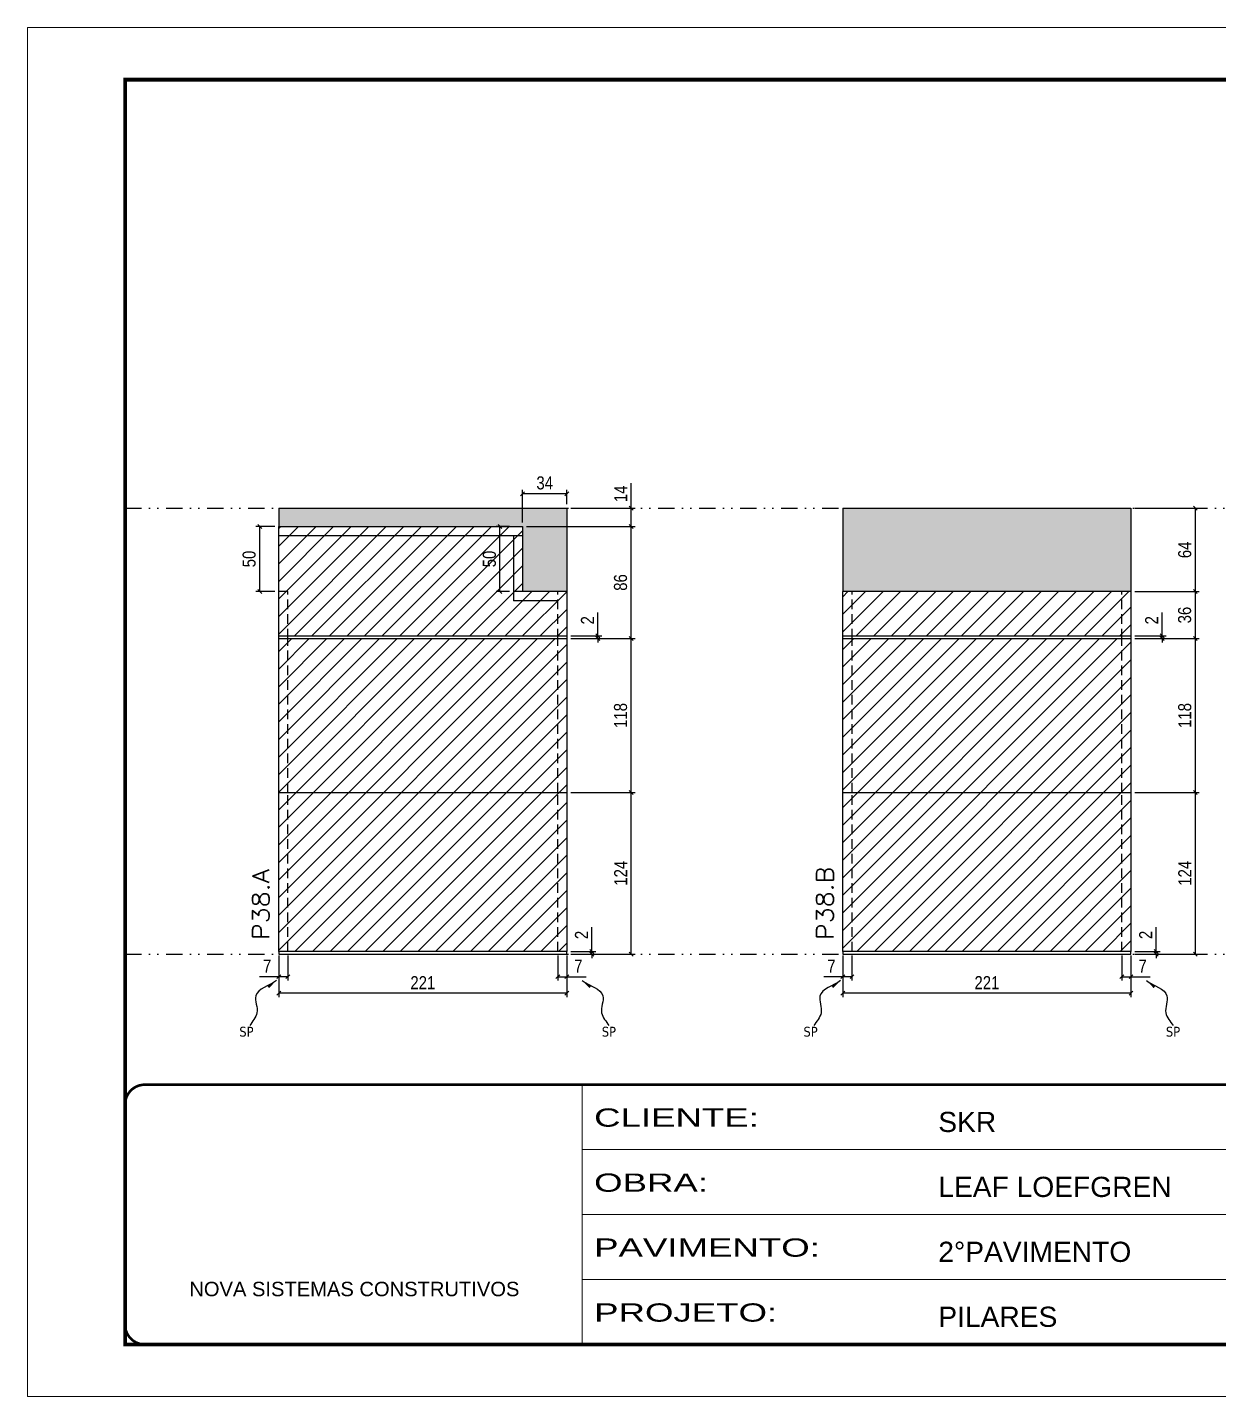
# Model space of a CAD drawing. Extents: x 14400 to 27878, y -21631 to 6985.
# Drawn here: x 19168 to 20082, y -5551 to -4501 of the extents above; entities that cross this region are included whole.
import ezdxf

# ---------------------------------------------------------------- set-up
doc = ezdxf.new("R2010")
doc.units = 0
for name, pattern in [('CONTINUO', [0]), ('DASHED', [0.75, 0.5, -0.25]), ('DIVIDE2', [0.625, 0.25, -0.125, 0, -0.125, 0, -0.125]), ('HIDDEN', [0.375, 0.25, -0.125])]:
    doc.linetypes.add(name, pattern=pattern)
for name, color, linetype in [('COTA', 241, 'Continuous'), ('Nível', 160, 'Continuous'), ('Painéis', 200, 'Continuous'), ('SARR_2.2x7', 40, 'Continuous'), ('Sarrafo de Pressão', 42, 'HIDDEN'), ('texto', 7, 'Continuous')]:
    doc.layers.add(name, color=color, linetype=linetype)
for name, color, linetype, lineweight in [('Folhas', 255, 'Continuous', 9), ('Hachura', 251, 'Continuous', 9), ('SARRAFO DE PRESSAO', 251, 'DASHED', 9), ('Texto Seção', 7, 'Continuous', 15)]:
    doc.layers.add(name, color=color, linetype=linetype, lineweight=lineweight)
doc.styles.add('ARIAL', font='arial.ttf')
doc.styles.add('COTA TECNICA', font='techl___.ttf', dxfattribs={"height": 10})
doc.styles.add('COTA TECNICA-50', font='techl___.ttf', dxfattribs={"height": 10})
doc.styles.add('REGUA-120', font='ROMANS.shx', dxfattribs={"height": 15})
doc.styles.get("Standard").update_dxf_attribs({"font": 'arial.ttf'})
doc.styles.add('Tecnologia', font='')
doc.styles.get('Tecnologia').set_extended_font_data('Forgotten Futurist')
doc.dimstyles.new('COTA PAINEL-50', dxfattribs={"dimtxt": 10, "dimasz": 3, "dimexe": 3, "dimexo": 3, "dimgap": 3, "dimtad": 1, "dimdec": 1, "dimzin": 12, "dimdsep": 46, "dimtxsty": 'COTA TECNICA-50', "dimblk1": 'OBLIQUE', "dimblk2": 'OBLIQUE', "dimsah": 1, "dimcen": 0.9, "dimclrd": 4, "dimclre": 4, "dimclrt": 240, "dimadec": 1, "dimazin": 3, "dimtfac": 1, "dimtdec": 1, "dimtmove": 0, "dimatfit": 3, "dimfxl": 1, "dimtolj": 1, "dimtzin": 12, "dimarcsym": 0})
doc.dimstyles.new('PAINEL', dxfattribs={"dimtxt": 10, "dimasz": 3, "dimexe": 3, "dimexo": 3, "dimgap": 3, "dimtad": 1, "dimdec": 1, "dimzin": 12, "dimdsep": 46, "dimtxsty": 'COTA TECNICA', "dimblk1": 'OBLIQUE', "dimblk2": 'OBLIQUE', "dimsah": 1, "dimcen": 0.9, "dimclrd": 4, "dimclre": 4, "dimclrt": 240, "dimadec": 1, "dimazin": 3, "dimtfac": 1, "dimtdec": 1, "dimtmove": 0, "dimatfit": 3, "dimfxl": 1, "dimtolj": 1, "dimtzin": 12, "dimarcsym": 0})
doc.dimstyles.get("Standard").update_dxf_attribs({"dimtxt": 0.18, "dimasz": 0.18, "dimexe": 0.18, "dimexo": 0.0625, "dimgap": 0.09, "dimtad": 0, "dimtih": 1, "dimtoh": 1, "dimdec": 4, "dimzin": 0, "dimdsep": 46, "dimtxsty": 'Standard', "dimcen": 0.09, "dimadec": 0, "dimazin": 0, "dimtfac": 1, "dimtdec": 4, "dimtofl": 0, "dimtmove": 0, "dimatfit": 3, "dimfxl": 1, "dimtolj": 1, "dimtzin": 0, "dimarcsym": 0})

# ---------------------------------------------------------------- blocks, each defined once
blk = doc.blocks.new('9999999999')
at = {"color": 30, "linetype": 'CONTINUO'}
for p, q in [((98564.6, 34230.2), (98564.6, 34429.4)), ((98564.6, 34379.6), (99584, 34379.6)), ((98564.6, 34329.8), (99488, 34329.8)), ((98564.6, 34280), (99488, 34280))]:
    blk.add_line(p, q, dxfattribs=at)
at = {"color": 30, "linetype": 'CONTINUO', "const_width": 2}
blk.add_lwpolyline([(99584, 34230.2), (99584, 34414.4, 0.414214), (99569, 34429.4), (98229, 34429.4, 0.414214), (98214, 34414.4), (98214, 34245.2, 0.414214), (98229, 34230.2), (99584, 34230.2)], format="xyb", dxfattribs=at)
at = {"layer": 'Folhas'}
blk.add_lwpolyline([(98139, 34190.2), (99624, 34190.2), (99624, 35240.2), (98139, 35240.2)], close=True, dxfattribs=at)
at = {"layer": 'Folhas', "color": 30, "const_width": 3}
blk.add_lwpolyline([(98214, 34230.2), (99584, 34230.2), (99584, 35200.2), (98214, 35200.2)], close=True, dxfattribs=at)
at = {"color": 7, "linetype": 'Continuous', "ltscale": 5, "style": 'ARIAL'}
for s, height, p in [('SKR', 15.48, (98837.7, 34393.1)), ('LEAF LOEFGREN', 15.483, (98837.7, 34343.3)), ('2°PAVIMENTO', 15.483, (98837.7, 34293.5)), ('NOVA SISTEMAS CONSTRUTIVOS', 11.059, (98263.2, 34267.2)), ('PILARES', 15.48, (98837.7, 34243.7))]:
    blk.add_text(s, height=height, dxfattribs=at).set_placement(p)
at = {"layer": 'Folhas', "color": 7, "style": 'Tecnologia', "width": 1.5}
for s, p in [('CLIENTE:', (98573.7, 34397.2)), ('OBRA:', (98573.7, 34347.3)), ('PAVIMENTO:', (98573.7, 34297.5)), ('PROJETO:', (98573.7, 34247.7))]:
    blk.add_text(s, height=14, dxfattribs=at).set_placement(p)
blk = doc.blocks.new('_Oblique')
at = {"color": 0, "linetype": 'ByBlock', "lineweight": -2}
blk.add_line((-0.5, -0.5), (0.5, 0.5), dxfattribs=at)
blk = doc.blocks.new('*D2105')
at = {"layer": 'COTA', "color": 4, "lineweight": -2, "transparency": 16777216}
for p, q in [((19361.3, -5212.7), (19361.3, -5244.6)), ((19582.3, -5212.7), (19582.3, -5244.6)), ((19582.3, -5241.6), (19361.3, -5241.6))]:
    blk.add_line(p, q, dxfattribs=at)
at = {"layer": 'Defpoints', "color": 0, "transparency": 16777216}
for p in [(19361.3, -5209.7), (19582.3, -5209.7), (19361.3, -5241.6)]:
    blk.add_point(p, dxfattribs=at)
at = {"layer": 'COTA', "color": 4, "lineweight": -2, "transparency": 16777216, "xscale": 3, "yscale": 3, "zscale": 3, "rotation": 180}
blk.add_blockref('_Oblique', (19361.3, -5241.6), dxfattribs=at)
at = {"layer": 'COTA', "color": 4, "lineweight": -2, "transparency": 16777216, "xscale": 3, "yscale": 3, "zscale": 3}
blk.add_blockref('_Oblique', (19582.3, -5241.6), dxfattribs=at)
at = {"layer": 'COTA', "color": 240, "transparency": 16777216, "insert": (19471.8, -5233.6), "char_height": 10, "attachment_point": 5, "style": 'COTA TECNICA'}
blk.add_mtext('\\A1;221', dxfattribs=at)
blk = doc.blocks.new('*D2106')
at = {"layer": 'COTA', "color": 4, "lineweight": -2, "transparency": 16777216}
for p, q in [((19575.3, -5212.7), (19575.3, -5232)), ((19582.3, -5214.7), (19582.3, -5232)), ((19575.3, -5229), (19582.3, -5229)), ((19582.3, -5229), (19597, -5229))]:
    blk.add_line(p, q, dxfattribs=at)
at = {"layer": 'Defpoints', "color": 0, "transparency": 16777216}
for p in [(19575.3, -5209.7), (19582.3, -5211.7), (19582.3, -5229)]:
    blk.add_point(p, dxfattribs=at)
at = {"layer": 'COTA', "color": 4, "lineweight": -2, "transparency": 16777216, "xscale": 3, "yscale": 3, "zscale": 3, "rotation": 180}
blk.add_blockref('_Oblique', (19575.3, -5229), dxfattribs=at)
at = {"layer": 'COTA', "color": 4, "lineweight": -2, "transparency": 16777216, "xscale": 3, "yscale": 3, "zscale": 3}
blk.add_blockref('_Oblique', (19582.3, -5229), dxfattribs=at)
at = {"layer": 'COTA', "color": 240, "transparency": 16777216, "insert": (19591.1, -5220.9), "char_height": 10, "attachment_point": 5, "style": 'COTA TECNICA-50'}
blk.add_mtext('\\A1;7', dxfattribs=at)
blk = doc.blocks.new('*D2107')
at = {"layer": 'COTA', "color": 4, "lineweight": -2, "transparency": 16777216}
for p, q in [((19361.3, -5214.7), (19361.3, -5232)), ((19368.3, -5212.7), (19368.3, -5232)), ((19361.3, -5229), (19346.5, -5229)), ((19368.3, -5229), (19361.3, -5229))]:
    blk.add_line(p, q, dxfattribs=at)
at = {"layer": 'Defpoints', "color": 0, "transparency": 16777216}
for p in [(19361.3, -5211.7), (19368.3, -5209.7), (19361.3, -5229)]:
    blk.add_point(p, dxfattribs=at)
at = {"layer": 'COTA', "color": 4, "lineweight": -2, "transparency": 16777216, "xscale": 3, "yscale": 3, "zscale": 3, "rotation": 180}
blk.add_blockref('_Oblique', (19361.3, -5229), dxfattribs=at)
at = {"layer": 'COTA', "color": 4, "lineweight": -2, "transparency": 16777216, "xscale": 3, "yscale": 3, "zscale": 3}
blk.add_blockref('_Oblique', (19368.3, -5229), dxfattribs=at)
at = {"layer": 'COTA', "color": 240, "transparency": 16777216, "insert": (19352.4, -5220.9), "char_height": 10, "attachment_point": 5, "style": 'COTA TECNICA-50'}
blk.add_mtext('\\A1;7', dxfattribs=at)
blk = doc.blocks.new('*D2108')
at = {"layer": 'COTA', "color": 4, "lineweight": -2, "transparency": 16777216}
for p, q in [((19601.5, -5209.7), (19601.5, -5190.9)), ((19585.3, -5209.7), (19604.5, -5209.7)), ((19585.3, -5211.7), (19604.5, -5211.7)), ((19601.5, -5211.7), (19601.5, -5209.7)), ((19601.5, -5211.7), (19601.5, -5214.7))]:
    blk.add_line(p, q, dxfattribs=at)
at = {"layer": 'Defpoints', "color": 0, "transparency": 16777216}
for p in [(19582.3, -5209.7), (19582.3, -5211.7), (19601.5, -5211.7)]:
    blk.add_point(p, dxfattribs=at)
at = {"layer": 'COTA', "color": 4, "lineweight": -2, "transparency": 16777216, "xscale": 3, "yscale": 3, "zscale": 3}
for p, rotation in [((19601.5, -5209.7), 270), ((19601.5, -5211.7), 90)]:
    blk.add_blockref('_Oblique', p, dxfattribs=dict(at, rotation=rotation))
at = {"layer": 'COTA', "color": 240, "transparency": 16777216, "insert": (19593.5, -5197), "char_height": 10, "attachment_point": 5, "rotation": 90, "style": 'COTA TECNICA-50'}
blk.add_mtext('\\A1;2', dxfattribs=at)
blk = doc.blocks.new('*D2109')
at = {"layer": 'COTA', "color": 4, "linetype": 'ByBlock', "lineweight": -2, "transparency": 16777216}
for p, q in [((19585.3, -5087.7), (19634.6, -5087.7)), ((19631.6, -5211.7), (19631.6, -5087.7)), ((19585.3, -5211.7), (19634.6, -5211.7))]:
    blk.add_line(p, q, dxfattribs=at)
at = {"layer": 'Defpoints', "color": 0, "linetype": 'ByBlock', "transparency": 16777216}
for p in [(19582.3, -5087.7), (19631.6, -5087.7), (19582.3, -5211.7)]:
    blk.add_point(p, dxfattribs=at)
at = {"layer": 'COTA', "color": 4, "linetype": 'ByBlock', "lineweight": -2, "transparency": 16777216, "xscale": 3, "yscale": 3, "zscale": 3}
for p, rotation in [((19631.6, -5087.7), 90), ((19631.6, -5211.7), 270)]:
    blk.add_blockref('_Oblique', p, dxfattribs=dict(at, rotation=rotation))
at = {"layer": 'COTA', "color": 240, "linetype": 'ByBlock', "transparency": 16777216, "insert": (19623.6, -5149.7), "char_height": 10, "attachment_point": 5, "rotation": 90, "style": 'COTA TECNICA'}
blk.add_mtext('\\A1;124', dxfattribs=at)
blk = doc.blocks.new('*D2110')
at = {"layer": 'COTA', "color": 4, "linetype": 'ByBlock', "lineweight": -2, "transparency": 16777216}
for p, q in [((19585.3, -5087.7), (19634.6, -5087.7)), ((19631.6, -5211.7), (19631.6, -5087.7)), ((19585.3, -5211.7), (19634.6, -5211.7))]:
    blk.add_line(p, q, dxfattribs=at)
at = {"layer": 'Defpoints', "color": 0, "linetype": 'ByBlock', "transparency": 16777216}
for p in [(19582.3, -5087.7), (19631.6, -5087.7), (19582.3, -5211.7)]:
    blk.add_point(p, dxfattribs=at)
at = {"layer": 'COTA', "color": 4, "linetype": 'ByBlock', "lineweight": -2, "transparency": 16777216, "xscale": 3, "yscale": 3, "zscale": 3}
for p, rotation in [((19631.6, -5087.7), 90), ((19631.6, -5211.7), 270)]:
    blk.add_blockref('_Oblique', p, dxfattribs=dict(at, rotation=rotation))
at = {"layer": 'COTA', "color": 240, "linetype": 'ByBlock', "transparency": 16777216, "insert": (19623.6, -5149.7), "char_height": 10, "attachment_point": 5, "rotation": 90, "style": 'COTA TECNICA'}
blk.add_mtext('\\A1;124', dxfattribs=at)
blk = doc.blocks.new('*D2111')
at = {"layer": 'COTA', "color": 4, "lineweight": -2, "transparency": 16777216}
for p, q in [((19585.3, -4969.7), (19634.6, -4969.7)), ((19631.6, -5087.7), (19631.6, -4969.7)), ((19585.3, -5087.7), (19634.6, -5087.7))]:
    blk.add_line(p, q, dxfattribs=at)
at = {"layer": 'Defpoints', "color": 0, "transparency": 16777216}
for p in [(19582.3, -4969.7), (19631.6, -4969.7), (19582.3, -5087.7)]:
    blk.add_point(p, dxfattribs=at)
at = {"layer": 'COTA', "color": 4, "lineweight": -2, "transparency": 16777216, "xscale": 3, "yscale": 3, "zscale": 3}
for p, rotation in [((19631.6, -4969.7), 90), ((19631.6, -5087.7), 270)]:
    blk.add_blockref('_Oblique', p, dxfattribs=dict(at, rotation=rotation))
at = {"layer": 'COTA', "color": 240, "transparency": 16777216, "insert": (19623.5, -5028.7), "char_height": 10, "attachment_point": 5, "rotation": 90, "style": 'COTA TECNICA'}
blk.add_mtext('\\A1;118', dxfattribs=at)
blk = doc.blocks.new('*D2112')
at = {"layer": 'COTA', "color": 4, "lineweight": -2, "transparency": 16777216}
for p, q in [((19548.3, -4880.7), (19548.3, -4855.7)), ((19582.3, -4858.7), (19548.3, -4858.7)), ((19582.3, -4866.7), (19582.3, -4855.7))]:
    blk.add_line(p, q, dxfattribs=at)
at = {"layer": 'Defpoints', "color": 0, "transparency": 16777216}
for p in [(19548.3, -4858.7), (19582.3, -4869.7), (19548.3, -4883.7)]:
    blk.add_point(p, dxfattribs=at)
at = {"layer": 'COTA', "color": 4, "lineweight": -2, "transparency": 16777216, "xscale": 3, "yscale": 3, "zscale": 3, "rotation": 180}
blk.add_blockref('_Oblique', (19548.3, -4858.7), dxfattribs=at)
at = {"layer": 'COTA', "color": 4, "lineweight": -2, "transparency": 16777216, "xscale": 3, "yscale": 3, "zscale": 3}
blk.add_blockref('_Oblique', (19582.3, -4858.7), dxfattribs=at)
at = {"layer": 'COTA', "color": 240, "transparency": 16777216, "insert": (19565.3, -4850.4), "char_height": 10, "attachment_point": 5, "style": 'COTA TECNICA'}
blk.add_mtext('\\A1;34', dxfattribs=at)
blk = doc.blocks.new('*D2113')
at = {"layer": 'COTA', "color": 4, "lineweight": -2, "transparency": 16777216}
for p, q in [((19358.3, -4883.7), (19343.7, -4883.7)), ((19346.7, -4933.7), (19346.7, -4883.7)), ((19358.3, -4933.7), (19343.7, -4933.7))]:
    blk.add_line(p, q, dxfattribs=at)
at = {"layer": 'Defpoints', "color": 0, "transparency": 16777216}
for p in [(19346.7, -4883.7), (19361.3, -4883.7), (19361.3, -4933.7)]:
    blk.add_point(p, dxfattribs=at)
at = {"layer": 'COTA', "color": 4, "lineweight": -2, "transparency": 16777216, "xscale": 3, "yscale": 3, "zscale": 3}
for p, rotation in [((19346.7, -4883.7), 90), ((19346.7, -4933.7), 270)]:
    blk.add_blockref('_Oblique', p, dxfattribs=dict(at, rotation=rotation))
at = {"layer": 'COTA', "color": 240, "transparency": 16777216, "insert": (19338.6, -4908.7), "char_height": 10, "attachment_point": 5, "rotation": 90, "style": 'COTA TECNICA'}
blk.add_mtext('\\A1;50', dxfattribs=at)
blk = doc.blocks.new('*D2114')
at = {"layer": 'COTA', "color": 4, "lineweight": -2, "transparency": 16777216}
for p, q in [((19538.3, -4883.7), (19528, -4883.7)), ((19531, -4933.7), (19531, -4883.7)), ((19538.3, -4933.7), (19528, -4933.7))]:
    blk.add_line(p, q, dxfattribs=at)
at = {"layer": 'Defpoints', "color": 0, "transparency": 16777216}
for p in [(19531, -4883.7), (19541.3, -4883.7), (19541.3, -4933.7)]:
    blk.add_point(p, dxfattribs=at)
at = {"layer": 'COTA', "color": 4, "lineweight": -2, "transparency": 16777216, "xscale": 3, "yscale": 3, "zscale": 3}
for p, rotation in [((19531, -4883.7), 90), ((19531, -4933.7), 270)]:
    blk.add_blockref('_Oblique', p, dxfattribs=dict(at, rotation=rotation))
at = {"layer": 'COTA', "color": 240, "transparency": 16777216, "insert": (19522.9, -4908.7), "char_height": 10, "attachment_point": 5, "rotation": 90, "style": 'COTA TECNICA'}
blk.add_mtext('\\A1;50', dxfattribs=at)
blk = doc.blocks.new('*D2115')
at = {"layer": 'COTA', "color": 4, "lineweight": -2, "transparency": 16777216}
for p, q in [((19551.3, -4883.7), (19634.6, -4883.7)), ((19631.6, -4969.7), (19631.6, -4883.7)), ((19585.3, -4969.7), (19634.6, -4969.7))]:
    blk.add_line(p, q, dxfattribs=at)
at = {"layer": 'Defpoints', "color": 0, "transparency": 16777216}
for p in [(19548.3, -4883.7), (19631.6, -4883.7), (19582.3, -4969.7)]:
    blk.add_point(p, dxfattribs=at)
at = {"layer": 'COTA', "color": 4, "lineweight": -2, "transparency": 16777216, "xscale": 3, "yscale": 3, "zscale": 3}
for p, rotation in [((19631.6, -4883.7), 90), ((19631.6, -4969.7), 270)]:
    blk.add_blockref('_Oblique', p, dxfattribs=dict(at, rotation=rotation))
at = {"layer": 'COTA', "color": 240, "transparency": 16777216, "insert": (19623.5, -4926.7), "char_height": 10, "attachment_point": 5, "rotation": 90, "style": 'COTA TECNICA'}
blk.add_mtext('\\A1;86', dxfattribs=at)
blk = doc.blocks.new('*D2116')
at = {"layer": 'COTA', "color": 4, "lineweight": -2, "transparency": 16777216}
for p, q in [((19631.6, -4869.7), (19631.6, -4850.6)), ((19585.3, -4869.7), (19634.6, -4869.7)), ((19631.6, -4883.7), (19631.6, -4869.7)), ((19551.3, -4883.7), (19634.6, -4883.7))]:
    blk.add_line(p, q, dxfattribs=at)
at = {"layer": 'Defpoints', "color": 0, "transparency": 16777216}
for p in [(19582.3, -4869.7), (19631.6, -4869.7), (19548.3, -4883.7)]:
    blk.add_point(p, dxfattribs=at)
at = {"layer": 'COTA', "color": 4, "lineweight": -2, "transparency": 16777216, "xscale": 3, "yscale": 3, "zscale": 3}
for p, rotation in [((19631.6, -4869.7), 90), ((19631.6, -4883.7), 270)]:
    blk.add_blockref('_Oblique', p, dxfattribs=dict(at, rotation=rotation))
at = {"layer": 'COTA', "color": 240, "transparency": 16777216, "insert": (19623.6, -4858.7), "char_height": 10, "attachment_point": 5, "rotation": 90, "style": 'COTA TECNICA'}
blk.add_mtext('\\A1;14', dxfattribs=at)
blk = doc.blocks.new('*D2117')
at = {"layer": 'COTA', "color": 4, "lineweight": -2, "transparency": 16777216}
for p, q in [((19794, -5212.7), (19794, -5244.6)), ((20015, -5212.7), (20015, -5244.6)), ((20015, -5241.6), (19794, -5241.6))]:
    blk.add_line(p, q, dxfattribs=at)
at = {"layer": 'Defpoints', "color": 0, "transparency": 16777216}
for p in [(19794, -5209.7), (20015, -5209.7), (19794, -5241.6)]:
    blk.add_point(p, dxfattribs=at)
at = {"layer": 'COTA', "color": 4, "lineweight": -2, "transparency": 16777216, "xscale": 3, "yscale": 3, "zscale": 3, "rotation": 180}
blk.add_blockref('_Oblique', (19794, -5241.6), dxfattribs=at)
at = {"layer": 'COTA', "color": 4, "lineweight": -2, "transparency": 16777216, "xscale": 3, "yscale": 3, "zscale": 3}
blk.add_blockref('_Oblique', (20015, -5241.6), dxfattribs=at)
at = {"layer": 'COTA', "color": 240, "transparency": 16777216, "insert": (19904.5, -5233.6), "char_height": 10, "attachment_point": 5, "style": 'COTA TECNICA'}
blk.add_mtext('\\A1;221', dxfattribs=at)
blk = doc.blocks.new('*D2118')
at = {"layer": 'COTA', "color": 4, "lineweight": -2, "transparency": 16777216}
for p, q in [((20008, -5212.7), (20008, -5232)), ((20015, -5214.7), (20015, -5232)), ((20008, -5229), (20015, -5229)), ((20015, -5229), (20029.8, -5229))]:
    blk.add_line(p, q, dxfattribs=at)
at = {"layer": 'Defpoints', "color": 0, "transparency": 16777216}
for p in [(20008, -5209.7), (20015, -5211.7), (20015, -5229)]:
    blk.add_point(p, dxfattribs=at)
at = {"layer": 'COTA', "color": 4, "lineweight": -2, "transparency": 16777216, "xscale": 3, "yscale": 3, "zscale": 3, "rotation": 180}
blk.add_blockref('_Oblique', (20008, -5229), dxfattribs=at)
at = {"layer": 'COTA', "color": 4, "lineweight": -2, "transparency": 16777216, "xscale": 3, "yscale": 3, "zscale": 3}
blk.add_blockref('_Oblique', (20015, -5229), dxfattribs=at)
at = {"layer": 'COTA', "color": 240, "transparency": 16777216, "insert": (20023.9, -5220.9), "char_height": 10, "attachment_point": 5, "style": 'COTA TECNICA-50'}
blk.add_mtext('\\A1;7', dxfattribs=at)
blk = doc.blocks.new('*D2119')
at = {"layer": 'COTA', "color": 4, "lineweight": -2, "transparency": 16777216}
for p, q in [((19794, -5214.7), (19794, -5232)), ((19801, -5212.7), (19801, -5232)), ((19794, -5229), (19779.3, -5229)), ((19801, -5229), (19794, -5229))]:
    blk.add_line(p, q, dxfattribs=at)
at = {"layer": 'Defpoints', "color": 0, "transparency": 16777216}
for p in [(19794, -5211.7), (19801, -5209.7), (19794, -5229)]:
    blk.add_point(p, dxfattribs=at)
at = {"layer": 'COTA', "color": 4, "lineweight": -2, "transparency": 16777216, "xscale": 3, "yscale": 3, "zscale": 3, "rotation": 180}
blk.add_blockref('_Oblique', (19794, -5229), dxfattribs=at)
at = {"layer": 'COTA', "color": 4, "lineweight": -2, "transparency": 16777216, "xscale": 3, "yscale": 3, "zscale": 3}
blk.add_blockref('_Oblique', (19801, -5229), dxfattribs=at)
at = {"layer": 'COTA', "color": 240, "transparency": 16777216, "insert": (19785.2, -5220.9), "char_height": 10, "attachment_point": 5, "style": 'COTA TECNICA-50'}
blk.add_mtext('\\A1;7', dxfattribs=at)
blk = doc.blocks.new('*D2120')
at = {"layer": 'COTA', "color": 4, "lineweight": -2, "transparency": 16777216}
for p, q in [((20034.3, -5209.7), (20034.3, -5190.9)), ((20018, -5209.7), (20037.3, -5209.7)), ((20018, -5211.7), (20037.3, -5211.7)), ((20034.3, -5211.7), (20034.3, -5209.7)), ((20034.3, -5211.7), (20034.3, -5214.7))]:
    blk.add_line(p, q, dxfattribs=at)
at = {"layer": 'Defpoints', "color": 0, "transparency": 16777216}
for p in [(20015, -5209.7), (20015, -5211.7), (20034.3, -5211.7)]:
    blk.add_point(p, dxfattribs=at)
at = {"layer": 'COTA', "color": 4, "lineweight": -2, "transparency": 16777216, "xscale": 3, "yscale": 3, "zscale": 3}
for p, rotation in [((20034.3, -5209.7), 270), ((20034.3, -5211.7), 90)]:
    blk.add_blockref('_Oblique', p, dxfattribs=dict(at, rotation=rotation))
at = {"layer": 'COTA', "color": 240, "transparency": 16777216, "insert": (20026.3, -5197), "char_height": 10, "attachment_point": 5, "rotation": 90, "style": 'COTA TECNICA-50'}
blk.add_mtext('\\A1;2', dxfattribs=at)
blk = doc.blocks.new('*D2121')
at = {"layer": 'COTA', "color": 4, "linetype": 'ByBlock', "lineweight": -2, "transparency": 16777216}
for p, q in [((20018, -5087.7), (20067.4, -5087.7)), ((20064.4, -5211.7), (20064.4, -5087.7)), ((20018, -5211.7), (20067.4, -5211.7))]:
    blk.add_line(p, q, dxfattribs=at)
at = {"layer": 'Defpoints', "color": 0, "linetype": 'ByBlock', "transparency": 16777216}
for p in [(20015, -5087.7), (20064.4, -5087.7), (20015, -5211.7)]:
    blk.add_point(p, dxfattribs=at)
at = {"layer": 'COTA', "color": 4, "linetype": 'ByBlock', "lineweight": -2, "transparency": 16777216, "xscale": 3, "yscale": 3, "zscale": 3}
for p, rotation in [((20064.4, -5087.7), 90), ((20064.4, -5211.7), 270)]:
    blk.add_blockref('_Oblique', p, dxfattribs=dict(at, rotation=rotation))
at = {"layer": 'COTA', "color": 240, "linetype": 'ByBlock', "transparency": 16777216, "insert": (20056.3, -5149.7), "char_height": 10, "attachment_point": 5, "rotation": 90, "style": 'COTA TECNICA'}
blk.add_mtext('\\A1;124', dxfattribs=at)
blk = doc.blocks.new('*D2122')
at = {"layer": 'COTA', "color": 4, "linetype": 'ByBlock', "lineweight": -2, "transparency": 16777216}
for p, q in [((20018, -5087.7), (20067.4, -5087.7)), ((20064.4, -5211.7), (20064.4, -5087.7)), ((20018, -5211.7), (20067.4, -5211.7))]:
    blk.add_line(p, q, dxfattribs=at)
at = {"layer": 'Defpoints', "color": 0, "linetype": 'ByBlock', "transparency": 16777216}
for p in [(20015, -5087.7), (20064.4, -5087.7), (20015, -5211.7)]:
    blk.add_point(p, dxfattribs=at)
at = {"layer": 'COTA', "color": 4, "linetype": 'ByBlock', "lineweight": -2, "transparency": 16777216, "xscale": 3, "yscale": 3, "zscale": 3}
for p, rotation in [((20064.4, -5087.7), 90), ((20064.4, -5211.7), 270)]:
    blk.add_blockref('_Oblique', p, dxfattribs=dict(at, rotation=rotation))
at = {"layer": 'COTA', "color": 240, "linetype": 'ByBlock', "transparency": 16777216, "insert": (20056.3, -5149.7), "char_height": 10, "attachment_point": 5, "rotation": 90, "style": 'COTA TECNICA'}
blk.add_mtext('\\A1;124', dxfattribs=at)
blk = doc.blocks.new('*D2123')
at = {"layer": 'COTA', "color": 4, "lineweight": -2, "transparency": 16777216}
for p, q in [((20018, -4969.7), (20067.4, -4969.7)), ((20064.4, -5087.7), (20064.4, -4969.7)), ((20018, -5087.7), (20067.4, -5087.7))]:
    blk.add_line(p, q, dxfattribs=at)
at = {"layer": 'Defpoints', "color": 0, "transparency": 16777216}
for p in [(20015, -4969.7), (20064.4, -4969.7), (20015, -5087.7)]:
    blk.add_point(p, dxfattribs=at)
at = {"layer": 'COTA', "color": 4, "lineweight": -2, "transparency": 16777216, "xscale": 3, "yscale": 3, "zscale": 3}
for p, rotation in [((20064.4, -4969.7), 90), ((20064.4, -5087.7), 270)]:
    blk.add_blockref('_Oblique', p, dxfattribs=dict(at, rotation=rotation))
at = {"layer": 'COTA', "color": 240, "transparency": 16777216, "insert": (20056.3, -5028.7), "char_height": 10, "attachment_point": 5, "rotation": 90, "style": 'COTA TECNICA'}
blk.add_mtext('\\A1;118', dxfattribs=at)
blk = doc.blocks.new('*D2367')
at = {"layer": 'COTA', "color": 4, "lineweight": -2, "transparency": 16777216}
for p, q in [((20018, -4933.7), (20067.4, -4933.7)), ((20064.4, -4969.7), (20064.4, -4933.7)), ((20018, -4969.7), (20067.4, -4969.7))]:
    blk.add_line(p, q, dxfattribs=at)
at = {"layer": 'Defpoints', "color": 0, "transparency": 16777216}
for p in [(20015, -4933.7), (20064.4, -4933.7), (20015, -4969.7)]:
    blk.add_point(p, dxfattribs=at)
at = {"layer": 'COTA', "color": 4, "lineweight": -2, "transparency": 16777216, "xscale": 3, "yscale": 3, "zscale": 3}
for p, rotation in [((20064.4, -4933.7), 90), ((20064.4, -4969.7), 270)]:
    blk.add_blockref('_Oblique', p, dxfattribs=dict(at, rotation=rotation))
at = {"layer": 'COTA', "color": 240, "transparency": 16777216, "insert": (20056.2, -4951.7), "char_height": 10, "attachment_point": 5, "rotation": 90, "style": 'COTA TECNICA'}
blk.add_mtext('\\A1;36', dxfattribs=at)
blk = doc.blocks.new('*D2368')
at = {"layer": 'COTA', "color": 4, "lineweight": -2, "transparency": 16777216}
for p, q in [((20018, -4869.7), (20067.4, -4869.7)), ((20064.4, -4933.7), (20064.4, -4869.7)), ((20018, -4933.7), (20067.4, -4933.7))]:
    blk.add_line(p, q, dxfattribs=at)
at = {"layer": 'Defpoints', "color": 0, "transparency": 16777216}
for p in [(20015, -4869.7), (20064.4, -4869.7), (20015, -4933.7)]:
    blk.add_point(p, dxfattribs=at)
at = {"layer": 'COTA', "color": 4, "lineweight": -2, "transparency": 16777216, "xscale": 3, "yscale": 3, "zscale": 3}
for p, rotation in [((20064.4, -4869.7), 90), ((20064.4, -4933.7), 270)]:
    blk.add_blockref('_Oblique', p, dxfattribs=dict(at, rotation=rotation))
at = {"layer": 'COTA', "color": 240, "transparency": 16777216, "insert": (20056.3, -4901.7), "char_height": 10, "attachment_point": 5, "rotation": 90, "style": 'COTA TECNICA'}
blk.add_mtext('\\A1;64', dxfattribs=at)
blk = doc.blocks.new('*D2369')
at = {"layer": 'COTA', "color": 4, "lineweight": -2, "transparency": 16777216}
for p, q in [((19606.1, -4967.7), (19606.1, -4949.6)), ((19585.3, -4967.7), (19609.1, -4967.7)), ((19585.3, -4969.7), (19609.1, -4969.7)), ((19606.1, -4969.7), (19606.1, -4967.7)), ((19606.1, -4969.7), (19606.1, -4972.7))]:
    blk.add_line(p, q, dxfattribs=at)
at = {"layer": 'Defpoints', "color": 0, "transparency": 16777216}
for p in [(19582.3, -4967.7), (19582.3, -4969.7), (19606.1, -4967.7)]:
    blk.add_point(p, dxfattribs=at)
at = {"layer": 'COTA', "color": 4, "lineweight": -2, "transparency": 16777216, "xscale": 3, "yscale": 3, "zscale": 3}
for p, rotation in [((19606.1, -4967.7), 270), ((19606.1, -4969.7), 90)]:
    blk.add_blockref('_Oblique', p, dxfattribs=dict(at, rotation=rotation))
at = {"layer": 'COTA', "color": 240, "transparency": 16777216, "insert": (19598.1, -4955.7), "char_height": 10, "attachment_point": 5, "rotation": 90, "style": 'COTA TECNICA'}
blk.add_mtext('\\A1;2', dxfattribs=at)
blk = doc.blocks.new('*D2370')
at = {"layer": 'COTA', "color": 4, "lineweight": -2, "transparency": 16777216}
for p, q in [((20038.9, -4967.7), (20038.9, -4949.6)), ((20018, -4967.7), (20041.9, -4967.7)), ((20018, -4969.7), (20041.9, -4969.7)), ((20038.9, -4969.7), (20038.9, -4967.7)), ((20038.9, -4969.7), (20038.9, -4972.7))]:
    blk.add_line(p, q, dxfattribs=at)
at = {"layer": 'Defpoints', "color": 0, "transparency": 16777216}
for p in [(20015, -4967.7), (20015, -4969.7), (20038.9, -4967.7)]:
    blk.add_point(p, dxfattribs=at)
at = {"layer": 'COTA', "color": 4, "lineweight": -2, "transparency": 16777216, "xscale": 3, "yscale": 3, "zscale": 3}
for p, rotation in [((20038.9, -4967.7), 270), ((20038.9, -4969.7), 90)]:
    blk.add_blockref('_Oblique', p, dxfattribs=dict(at, rotation=rotation))
at = {"layer": 'COTA', "color": 240, "transparency": 16777216, "insert": (20030.9, -4955.7), "char_height": 10, "attachment_point": 5, "rotation": 90, "style": 'COTA TECNICA'}
blk.add_mtext('\\A1;2', dxfattribs=at)
blk = doc.blocks.new('*D2442')
at = {"layer": 'COTA', "color": 4, "lineweight": -2, "transparency": 16777216}
for p, q in [((19606.1, -4967.7), (19606.1, -4949.6)), ((19585.3, -4967.7), (19609.1, -4967.7)), ((19585.3, -4969.7), (19609.1, -4969.7)), ((19606.1, -4969.7), (19606.1, -4967.7)), ((19606.1, -4969.7), (19606.1, -4972.7))]:
    blk.add_line(p, q, dxfattribs=at)
at = {"layer": 'Defpoints', "color": 0, "transparency": 16777216}
for p in [(19582.3, -4967.7), (19582.3, -4969.7), (19606.1, -4967.7)]:
    blk.add_point(p, dxfattribs=at)
at = {"layer": 'COTA', "color": 4, "lineweight": -2, "transparency": 16777216, "xscale": 3, "yscale": 3, "zscale": 3}
for p, rotation in [((19606.1, -4967.7), 270), ((19606.1, -4969.7), 90)]:
    blk.add_blockref('_Oblique', p, dxfattribs=dict(at, rotation=rotation))
at = {"layer": 'COTA', "color": 240, "transparency": 16777216, "insert": (19598.1, -4955.7), "char_height": 10, "attachment_point": 5, "rotation": 90, "style": 'COTA TECNICA'}
blk.add_mtext('\\A1;2', dxfattribs=at)

msp = doc.modelspace()

# ---------------------------------------------------------------- hatches: boundary and pattern name
at = {"layer": 'COTA'}
h = msp.add_hatch(dxfattribs=at)
h.set_pattern_fill('AR-CONC', color=256, scale=0.03)
h.set_pattern_definition([(50, (-466.1424, -1146.575), (5.4655401, -0.4781726), [0.5715, -6.2865]), (355, (-466.1424, -1146.575), (-1.0573026, 5.7317054), [0.4572, -5.0292175]), (100.451445, (-465.687, -1146.615), (4.4082374, 5.2535326), [0.4857003, -5.3427073]), (46.1842, (-466.1424, -1145.051), (8.1323712, -1.2612698), [0.85725, -9.42975]), (96.635558, (-465.465, -1145.156), (7.122124, 7.4227837), [0.7285507, -8.0140682]), (351.18415, (-466.142, -1145.051), (7.122124, 7.4227837), [0.685799, -7.543792]), (21, (-465.3804, -1145.432), (4.5484317, -3.0679559), [0.5715, -6.2865]), (326, (-465.3804, -1145.432), (1.8540609, 5.525639), [0.4572, -5.0292]), (71.451445, (-465.0014, -1145.688), (6.4024926, 2.457683), [0.4857003, -5.3426981]), (37.5, (-466.1424, -1146.5751), (0.0926581, 2.53665117), [0, -4.96824, 0, -5.1054, 0, -5.04825]), (7.5, (-466.1424, -1146.575), (2.00458988, 3.00541724), [0, -2.91084, 0, -4.85394, 0, -1.92405]), (327.5, (-467.8417, -1146.5751), (4.06771786, -0.17186232), [0, -1.905, 0, -5.9436, 0, -7.8867]), (317.5, (-468.6037, -1146.575), (4.44387544, 0.7627947), [0, -2.4765, 0, -3.94716, 0, -5.6007])])
h.paths.add_polyline_path([(19582.27, -4933.74), (19548.27, -4933.74), (19548.27, -4883.74), (19361.27, -4883.74), (19361.27, -4869.74), (19582.27, -4869.74)])
h = msp.add_hatch(dxfattribs=at)
h.set_pattern_fill('AR-CONC', color=256, scale=0.03)
h.paths.add_polyline_path([(20015.02, -4869.74), (19794.02, -4869.74), (19794.02, -4933.74), (20015.02, -4933.74)])
at = {"layer": 'Hachura', "linetype": 'ByBlock'}
h = msp.add_hatch(dxfattribs=at)
h.set_pattern_fill('ANSI31', color=256, scale=3)
h.paths.add_polyline_path([(19361.27, -4883.74), (19361.27, -4967.74), (19582.27, -4967.74), (19582.27, -4933.74), (19548.27, -4933.74), (19548.27, -4883.74)])
h.paths.add_polyline_path([(19794.02, -4933.74), (19794.02, -4967.74), (20015.02, -4967.74), (20015.02, -4933.74)])
h.paths.add_polyline_path([(20238.25, -4998.74), (20262.25, -4998.74), (20262.25, -4933.74), (20238.25, -4933.74)])
h.paths.add_polyline_path([(20475.76, -4933.74), (20451.76, -4933.74), (20451.76, -4998.74), (20475.76, -4998.74)])
h = msp.add_hatch(dxfattribs=at)
h.set_pattern_fill('ANSI31', color=256, scale=3)
h.paths.add_polyline_path([(19361.27, -4969.74), (19361.27, -5087.74), (19582.27, -5087.74), (19582.27, -4969.74)])
h.paths.add_polyline_path([(19361.27, -5087.74), (19361.27, -5209.74), (19582.27, -5209.74), (19582.27, -5087.74)])
h.paths.add_polyline_path([(19794.02, -5087.74), (19794.02, -5209.74), (20015.02, -5209.74), (20015.02, -5087.74)])
h.paths.add_polyline_path([(19794.02, -4969.74), (19794.02, -5087.74), (20015.02, -5087.74), (20015.02, -4969.74)])
h.paths.add_polyline_path([(20238.25, -5209.74), (20262.25, -5209.74), (20262.25, -4998.74), (20238.25, -4998.74)])
h.paths.add_polyline_path([(20475.76, -4998.74), (20451.76, -4998.74), (20451.76, -5209.74), (20475.76, -5209.74)])

# ---------------------------------------------------------------- linework, layer by layer
at = {"layer": 'COTA'}
for p, q in [((19361.27, -4869.74), (19582.27, -4869.74)), ((19361.27, -4869.74), (19361.27, -4883.74)), ((19582.27, -4869.74), (19582.27, -4933.74)), ((19794.02, -4869.74), (20015.02, -4869.74)), ((19794.02, -4869.74), (19794.02, -4933.74)), ((20015.02, -4869.74), (20015.02, -4933.74)), ((19368.27, -4933.74), (19361.27, -4933.74)), ((19541.27, -4933.74), (19541.27, -4940.74)), ((19548.27, -4933.74), (19541.27, -4933.74))]:
    msp.add_line(p, q, dxfattribs=at)
at = {"layer": 'Nível', "color": 4, "linetype": 'DIVIDE2', "ltscale": 50}
for p, q in [((19243.47, -4869.74), (20613.47, -4869.74)), ((19243.47, -5211.74), (20613.47, -5211.74))]:
    msp.add_line(p, q, dxfattribs=at)
at = {"layer": 'Painéis'}
for p, q in [((19361.27, -4883.74), (19548.27, -4883.74)), ((19361.27, -5209.74), (19361.27, -4883.74)), ((19548.27, -4883.74), (19548.27, -4933.74)), ((19582.27, -4933.74), (19548.27, -4933.74)), ((19582.27, -4933.74), (19582.27, -5209.74)), ((20015.02, -4933.74), (19794.02, -4933.74)), ((19794.02, -5209.74), (19794.02, -4933.74)), ((20015.02, -4933.74), (20015.02, -5209.74)), ((19361.27, -4967.74), (19582.27, -4967.74)), ((19361.27, -4969.74), (19582.27, -4969.74)), ((19794.02, -4967.74), (20015.02, -4967.74)), ((19794.02, -4969.74), (20015.02, -4969.74)), ((19361.27, -5087.74), (19582.27, -5087.74)), ((19794.02, -5087.74), (20015.02, -5087.74))]:
    msp.add_line(p, q, dxfattribs=at)
for points in [[(19582.27, -5209.74), (19361.27, -5209.74), (19361.27, -5211.74), (19582.27, -5211.74)], [(20015.02, -5209.74), (19794.02, -5209.74), (19794.02, -5211.74), (20015.02, -5211.74)]]:
    msp.add_lwpolyline(points, close=True, dxfattribs=at)
at = {"layer": 'SARR_2.2x7'}
for p, q in [((19361.27, -4890.74), (19548.27, -4890.74)), ((19541.27, -4890.74), (19541.27, -4933.74)), ((19575.27, -4940.74), (19541.27, -4940.74))]:
    msp.add_line(p, q, dxfattribs=at)
at = {"layer": 'Sarrafo de Pressão', "ltscale": 30}
for p, q in [((19368.27, -4969.74), (19368.27, -4933.74)), ((19575.27, -4969.74), (19575.27, -4933.74)), ((19801.02, -4969.74), (19801.02, -4933.74)), ((20008.02, -4969.74), (20008.02, -4933.74)), ((19368.27, -5087.74), (19368.27, -4969.74)), ((19575.27, -5087.74), (19575.27, -4969.74)), ((19801.02, -5087.74), (19801.02, -4969.74)), ((20008.02, -5087.74), (20008.02, -4969.74)), ((19368.27, -5209.74), (19368.27, -5087.74)), ((19575.27, -5209.74), (19575.27, -5087.74)), ((19801.02, -5209.74), (19801.02, -5087.74)), ((20008.02, -5209.74), (20008.02, -5087.74))]:
    msp.add_line(p, q, dxfattribs=at)

# ---------------------------------------------------------------- block references
at = {"layer": 'SARRAFO DE PRESSAO', "color": 6, "linetype": 'ByBlock'}
msp.add_blockref('9999999999', (-78970.51, -39741.23), dxfattribs=at)

# ---------------------------------------------------------------- texts
at = {"layer": 'texto', "color": 0, "char_height": 7.5, "attachment_point": 5}
for insert in [(19336.5, -5271.23), (19614.52, -5271.23), (19769.24, -5271.23), (20047.27, -5271.23)]:
    msp.add_mtext('{\\fTahoma|b0|i0|c0|p34;\\C4;SP}', dxfattribs=dict(at, insert=insert))
at = {"layer": 'Texto Seção', "style": 'REGUA-120', "width": 1.1}
for s, p in [('P38.A', (19354.03, -5200.98)), ('P38.B', (19786.77, -5200.98))]:
    msp.add_text(s, height=13, rotation=90, dxfattribs=at).set_placement(p)

# ---------------------------------------------------------------- dimensions: what is measured, and where the dimension line sits
at = {"layer": 'COTA'}
for base, p1, p2, angle, dimstyle, picture, middle in [((19548.27, -4858.67), (19582.27, -4869.74), (19548.27, -4883.74), 180, 'PAINEL', '*D2112', (19565.27, -4850.45)), ((19631.64, -4869.74), (19548.27, -4883.74), (19582.27, -4869.74), 90, 'PAINEL', '*D2116', (19623.57, -4858.68)), ((19346.72, -4883.74), (19361.27, -4933.74), (19361.27, -4883.74), 90, 'PAINEL', '*D2113', (19338.62, -4908.74)), ((19530.96, -4883.74), (19541.27, -4933.74), (19541.27, -4883.74), 90, 'PAINEL', '*D2114', (19522.85, -4908.74)), ((19631.64, -4883.74), (19582.27, -4969.74), (19548.27, -4883.74), 90, 'PAINEL', '*D2115', (19623.52, -4926.74)), ((20064.39, -4933.74), (20015.02, -4969.74), (20015.02, -4933.74), 90, 'PAINEL', '*D2367', (20056.17, -4951.74)), ((19606.13, -4967.74), (19582.27, -4969.74), (19582.27, -4967.74), 90, 'PAINEL', '*D2369', (19598.13, -4955.69)), ((19606.13, -4967.74), (19582.27, -4969.74), (19582.27, -4967.74), 90, 'PAINEL', '*D2442', (19598.13, -4955.69)), ((20038.88, -4967.74), (20015.02, -4969.74), (20015.02, -4967.74), 90, 'PAINEL', '*D2370', (20030.88, -4955.69)), ((19631.64, -4969.74), (19582.27, -5087.74), (19582.27, -4969.74), 90, 'PAINEL', '*D2111', (19623.55, -5028.74)), ((20064.39, -4969.74), (20015.02, -5087.74), (20015.02, -4969.74), 90, 'PAINEL', '*D2123', (20056.29, -5028.74)), ((19361.27, -5228.98), (19368.27, -5209.74), (19361.27, -5211.74), 180, 'COTA PAINEL-50', '*D2107', (19352.41, -5220.91)), ((19794.02, -5228.98), (19801.02, -5209.74), (19794.02, -5211.74), 180, 'COTA PAINEL-50', '*D2119', (19785.16, -5220.91))]:
    dim = msp.add_linear_dim(base=base, p1=p1, p2=p2, angle=angle, dimstyle=dimstyle, dxfattribs=at)
    dim.commit()
    dim.dimension.update_dxf_attribs({"geometry": picture, "text_midpoint": middle})
for base, p1, p2, angle, override, picture, middle in [((20064.39, -4869.74), (20015.02, -4933.74), (20015.02, -4869.74), 90, {"dimtmove": 1}, '*D2368', (20056.29, -4901.74)), ((19361.27, -5241.63), (19582.27, -5209.74), (19361.27, -5209.74), 180, {"dimarcsym": 2}, '*D2105', (19471.77, -5233.58)), ((19794.02, -5241.63), (20015.02, -5209.74), (19794.02, -5209.74), 180, {"dimarcsym": 2}, '*D2117', (19904.52, -5233.58))]:
    dim = msp.add_linear_dim(base=base, p1=p1, p2=p2, angle=angle, dimstyle='PAINEL', override=override, dxfattribs=at)
    dim.commit()
    dim.dimension.update_dxf_attribs({"geometry": picture, "text_midpoint": middle})
at = {"layer": 'COTA', "linetype": 'ByBlock'}
for p1, p2, picture, middle in [((19582.27, -5211.74), (19582.27, -5087.74), '*D2109', (19623.57, -5149.74)), ((19582.27, -5211.74), (19582.27, -5087.74), '*D2110', (19623.57, -5149.74)), ((20015.02, -5211.74), (20015.02, -5087.74), '*D2121', (20056.32, -5149.74)), ((20015.02, -5211.74), (20015.02, -5087.74), '*D2122', (20056.32, -5149.74))]:
    dim = msp.add_aligned_dim(p1=p1, p2=p2, distance=-49.37, dimstyle='PAINEL', dxfattribs=at)
    dim.commit()
    dim.dimension.update_dxf_attribs({"geometry": picture, "text_midpoint": middle})
at = {"layer": 'COTA'}
for base, p1, p2, picture, middle in [((19601.53, -5211.74), (19582.27, -5209.74), (19582.27, -5211.74), '*D2108', (19601.53, -5196.99)), ((20034.28, -5211.74), (20015.02, -5209.74), (20015.02, -5211.74), '*D2120', (20034.28, -5196.99))]:
    dim = msp.add_linear_dim(base=base, p1=p1, p2=p2, angle=90, dimstyle='COTA PAINEL-50', dxfattribs=at)
    dim.commit()
    dim.dimension.update_dxf_attribs({"geometry": picture, "text_midpoint": middle, "dimtype": 160})
for base, p1, p2, picture, middle in [((19582.27, -5228.98), (19575.27, -5209.74), (19582.27, -5211.74), '*D2106', (19591.14, -5220.91)), ((20015.02, -5228.98), (20008.02, -5209.74), (20015.02, -5211.74), '*D2118', (20023.89, -5220.91))]:
    dim = msp.add_linear_dim(base=base, p1=p1, p2=p2, dimstyle='COTA PAINEL-50', dxfattribs=at)
    dim.commit()
    dim.dimension.update_dxf_attribs({"geometry": picture, "text_midpoint": middle})

# ---------------------------------------------------------------- leaders
at = {"layer": 'COTA', "path_type": 1}
for points in [[(19359.45, -5231.92), (19343.66, -5243.76), (19344.59, -5256.76), (19339.03, -5266.54)], [(19594.1, -5231.92), (19609.89, -5243.76), (19608.96, -5256.76), (19614.52, -5266.54)], [(19792.19, -5231.92), (19776.41, -5243.76), (19777.33, -5256.76), (19771.78, -5266.54)], [(20026.85, -5231.92), (20042.63, -5243.76), (20041.71, -5256.76), (20047.26, -5266.54)]]:
    msp.add_leader(points, dimstyle='Standard', override={"dimasz": 8}, dxfattribs=at)

doc.saveas('drawing.dxf')
